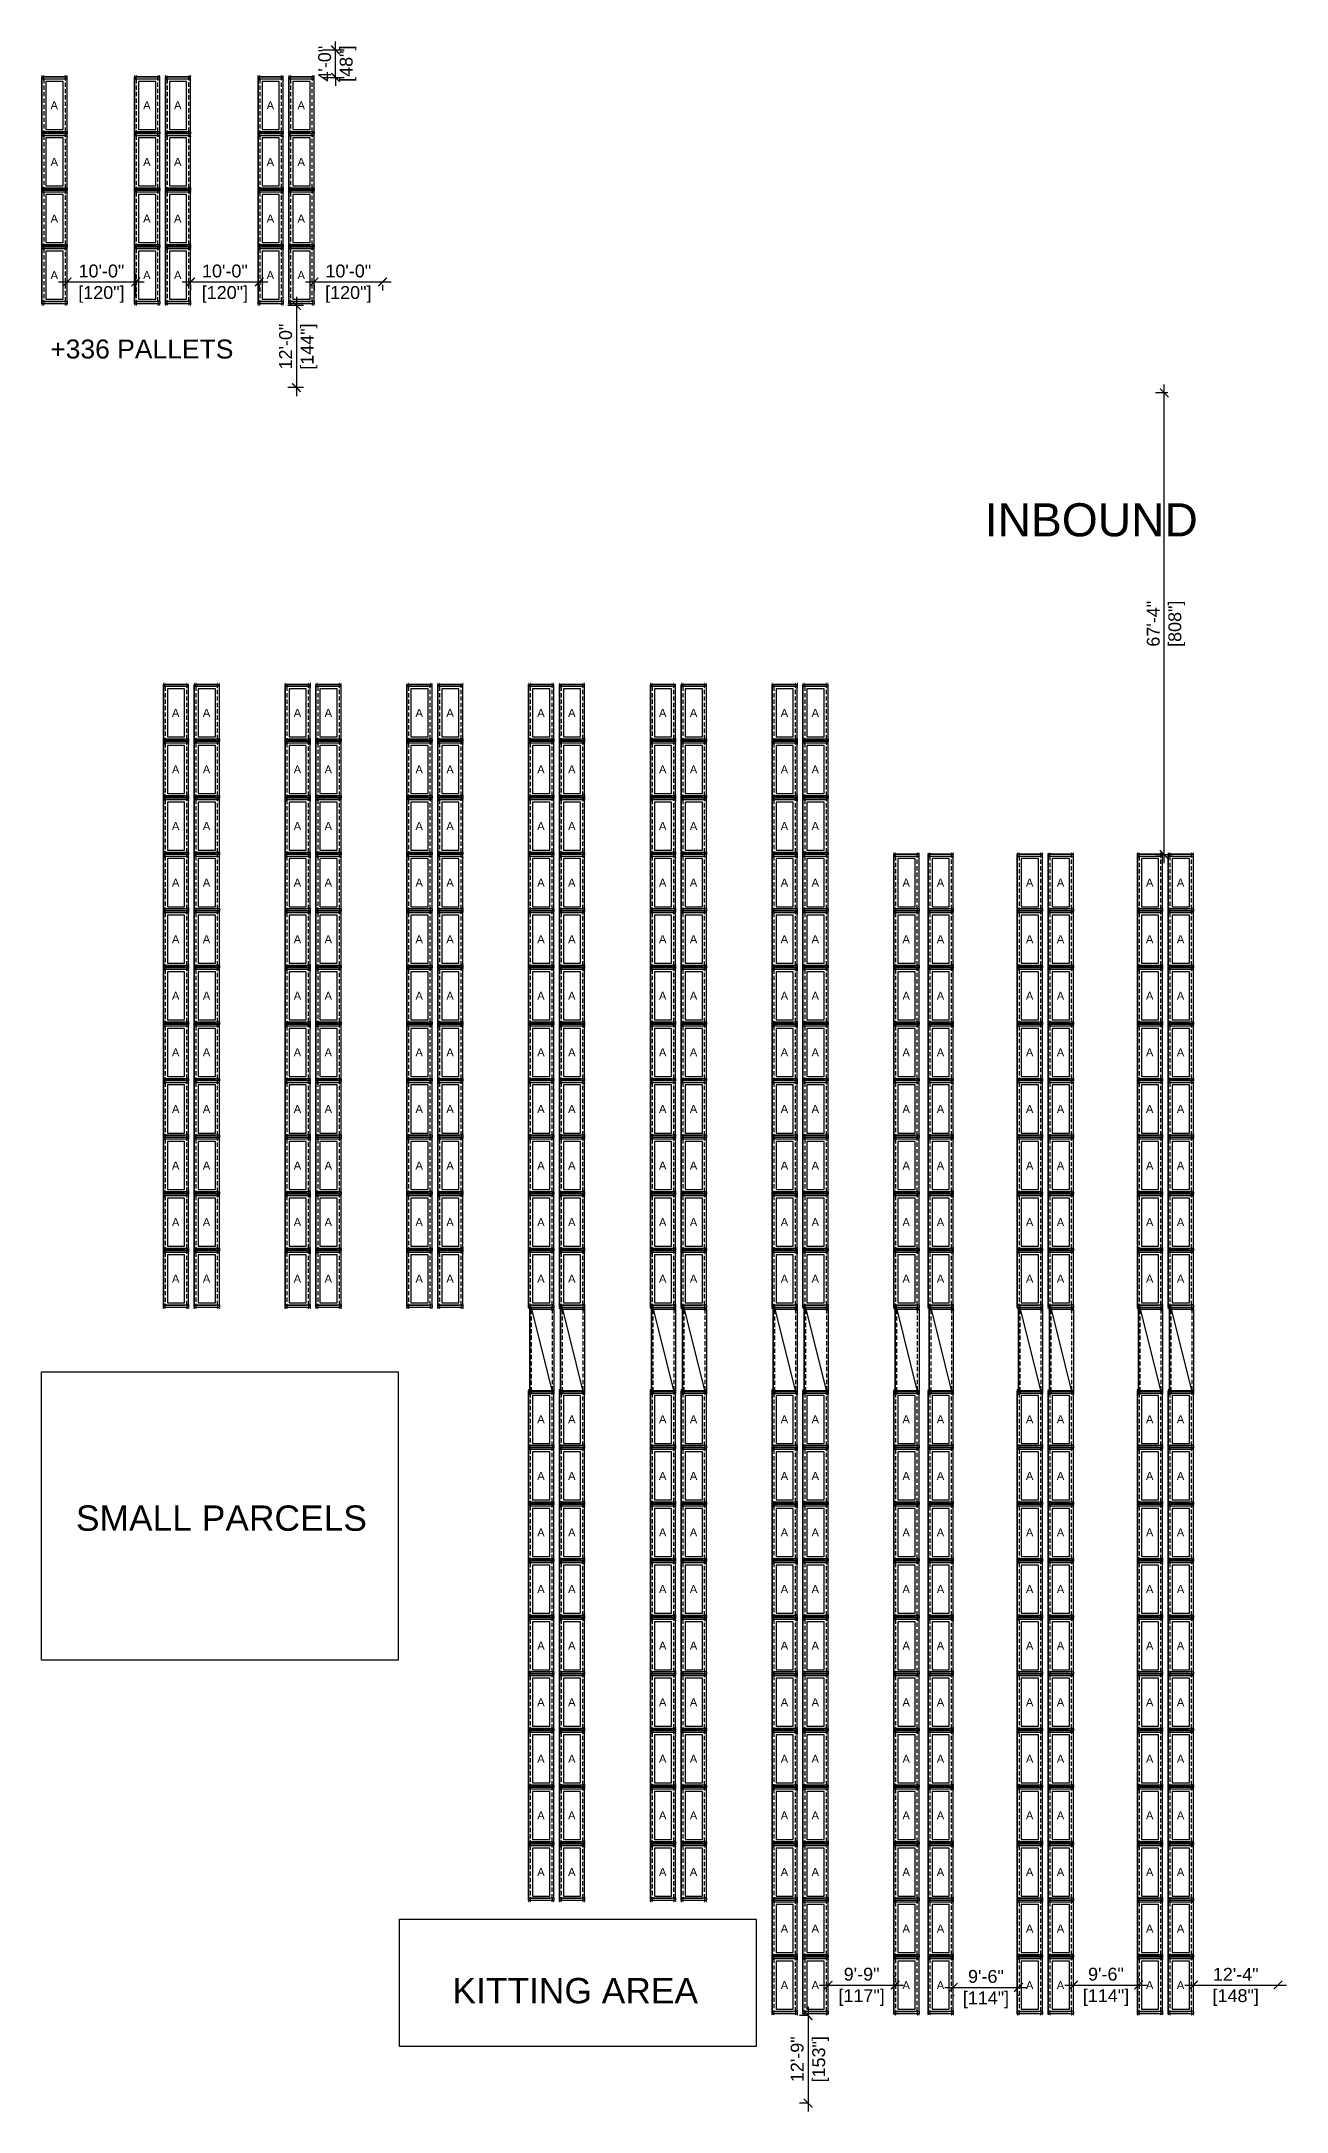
# Model space of a CAD drawing. Extents: x -14476 to 95620, y -7935 to 54356.
# Drawn here: x 16020 to 18198, y -7935 to -4313 of the extents above; entities that cross this region are included whole.
import ezdxf

# ---------------------------------------------------------------- set-up
doc = ezdxf.new("R2010")
doc.units = 0
doc.header["$LTSCALE"] = 30
doc.header["$MEASUREMENT"] = 0
doc.linetypes.add('CENTER', pattern=[2, 1.25, -0.25, 0.25, -0.25])
doc.linetypes.add('DASHED2', pattern=[0.375, 0.25, -0.125])
doc.layers.get('0').update_dxf_attribs({"linetype": 'CONTINUOUS'})
doc.layers.get('DEFPOINTS').update_dxf_attribs({"linetype": 'CONTINUOUS'})
for name, color, linetype in [('DIMENSION', 1, 'CONTINUOUS'), ('HATCH', 211, 'CONTINUOUS'), ('RACK', 3, 'CONTINUOUS'), ('TEXT', 4, 'CONTINUOUS')]:
    doc.layers.add(name, color=color, linetype=linetype)
doc.styles.add('pnlDim', font='arial.ttf')
doc.dimstyles.new('PL 240', dxfattribs={"dimscale": 240, "dimtxt": 0.09375, "dimasz": 0.0625, "dimexe": 0.0625, "dimexo": 0.0625, "dimgap": 0.03125, "dimtad": 1, "dimdec": 0, "dimrnd": 0.5, "dimzin": 3, "dimdsep": 46, "dimlunit": 4, "dimtxsty": 'pnlDim', "dimblk1": 'ARCHTICK', "dimblk2": 'ARCHTICK', "dimsah": 1, "dimcen": 0.09375, "dimdle": 0.0625, "dimclrd": 1, "dimclre": 2, "dimclrt": 3, "dimadec": 0, "dimazin": 0, "dimtfac": 0.75, "dimtdec": 0, "dimtix": 1, "dimtmove": 2, "dimatfit": 3, "dimldrblk": 'fmarw', "dimfxl": 1, "dimfrac": 1, "dimtolj": 1, "dimtzin": 3, "dimarcsym": 0})

# ---------------------------------------------------------------- blocks, each defined once
blk = doc.blocks.new('NEW RACK A 42X96')
for p, q in [((43715.6, 204796.7), (43759.6, 204796.7)), ((43759.6, 204796.7), (43715.6, 204796.7)), ((43759.6, 204796.7), (43715.6, 204796.7)), ((43715.6, 204792.7), (43715.6, 204796.7)), ((43715.6, 204700.7), (43715.6, 204792.7)), ((43715.6, 204792.7), (43759.6, 204792.7)), ((43718.6, 204792.7), (43718.6, 204796.7)), ((43756.6, 204792.7), (43756.6, 204796.7)), ((43759.6, 204796.7), (43759.6, 204792.7)), ((43759.6, 204792.7), (43759.6, 204796.7)), ((43759.6, 204792.7), (43759.6, 204700.7)), ((43759.6, 204700.7), (43759.6, 204792.7)), ((43715.6, 204700.7), (43759.6, 204700.7)), ((43715.6, 204700.7), (43715.6, 204696.7)), ((43715.6, 204700.7), (43715.6, 204696.7)), ((43715.6, 204696.7), (43759.6, 204696.7)), ((43718.6, 204700.7), (43718.6, 204696.7)), ((43756.6, 204700.7), (43756.6, 204696.7)), ((43759.6, 204700.7), (43759.6, 204696.7)), ((43759.6, 204696.7), (43759.6, 204700.7)), ((43759.6, 204700.7), (43759.6, 204696.7))]:
    blk.add_line(p, q)
at = {"color": 1, "linetype": 'DASHED2'}
for p, q in [((43718.6, 204700.7), (43718.6, 204792.7)), ((43756.6, 204792.7), (43756.6, 204700.7))]:
    blk.add_line(p, q, dxfattribs=at)
at = {"linetype": 'CENTER'}
blk.add_line((43759.6, 204700.7), (43715.6, 204700.7), dxfattribs=at)
blk.add_line((43759.6, 204700.7), (43715.6, 204700.7), dxfattribs=at)
at = {"color": 1, "const_width": 0.0313}
for points in [[(43714.6, 204790.2), (43714.6, 204799.2), (43719.6, 204799.2), (43719.6, 204790.2)], [(43760.6, 204790.2), (43760.6, 204799.2), (43755.6, 204799.2), (43755.6, 204790.2)], [(43714.6, 204699.2), (43714.6, 204694.2), (43719.6, 204694.2), (43719.6, 204699.2)], [(43760.6, 204699.2), (43760.6, 204694.2), (43755.6, 204694.2), (43755.6, 204699.2)]]:
    blk.add_lwpolyline(points, close=True, dxfattribs=at)
at = {"color": 1}
for centre in [(43715.6, 204798.2), (43715.6, 204791.2), (43718.6, 204798.2), (43718.6, 204791.2), (43756.6, 204798.2), (43756.6, 204791.2), (43759.6, 204798.2), (43759.6, 204791.2), (43715.6, 204702.2), (43715.6, 204695.2), (43718.6, 204702.2), (43718.6, 204695.2), (43756.6, 204702.2), (43756.6, 204695.2), (43759.6, 204702.2), (43759.6, 204695.2)]:
    blk.add_circle(centre, 0.25, dxfattribs=at)
at = {"layer": 'HATCH', "color": 140}
blk.add_lwpolyline([(43722.6, 204788.7), (43752.6, 204788.7), (43752.6, 204704.7), (43722.6, 204704.7)], close=True, dxfattribs=at)
at = {"layer": 'TEXT', "style": 'pnlDim'}
blk.add_text('A', height=14, dxfattribs=at).set_placement((43731.5, 204739.8))
blk = doc.blocks.new("RACK42X12'")
for p, q in [((-150, 42), (-150, 0)), ((-147, 42), (-150, 42)), ((-147, 42), (-150, 42)), ((-147, 39), (-150, 39)), ((-147, 42), (-147, 0)), ((-147, 42), (-3, 42)), ((-3, 42), (-3, 0)), ((-3, 42), (0, 42)), ((-3, 39), (0, 39)), ((0, 42), (0, 0)), ((0, 0), (0, 42)), ((0, 0), (0, 42)), ((-147, 3), (-150, 3)), ((-147, 0), (-150, 0)), ((-150, 0), (-147, 0)), ((-147, 0), (-150, 0)), ((-3, 0), (-147, 0)), ((-147, 0), (-3, 0)), ((-3, 3), (0, 3)), ((0, 0), (-3, 0)), ((-3, 0), (0, 0))]:
    blk.add_line(p, q)
at = {"linetype": 'CENTER'}
blk.add_line((-147, 0), (-147, 42), dxfattribs=at)
blk.add_line((-147, 0), (-147, 42), dxfattribs=at)
at = {"color": 1, "linetype": 'DASHED2'}
for p, q in [((-147, 39), (-3, 39)), ((-3, 3), (-147, 3))]:
    blk.add_line(p, q, dxfattribs=at)
at = {"color": 1, "const_width": 0.0312}
for points in [[(-144.5, 43), (-152.5, 43), (-152.5, 38), (-144.5, 38)], [(-5.5, 43), (2.5, 43), (2.5, 38), (-5.5, 38)], [(-144.5, -1), (-152.5, -1), (-152.5, 4), (-144.5, 4)], [(-5.5, -1), (2.5, -1), (2.5, 4), (-5.5, 4)]]:
    blk.add_lwpolyline(points, close=True, dxfattribs=at)
at = {"color": 1}
for centre in [(-151.5, 42), (-151.5, 39), (-145.5, 42), (-145.5, 39), (-4.5, 42), (-4.5, 39), (1.5, 42), (1.5, 39), (-151.5, 3), (-151.5, 0), (-145.5, 3), (-145.5, 0), (-4.5, 3), (-4.5, 0), (1.5, 3), (1.5, 0)]:
    blk.add_circle(centre, 0.25, dxfattribs=at)
blk = doc.blocks.new('_ArchTick')
at = {"color": 0, "linetype": 'ByBlock', "const_width": 0.15}
blk.add_lwpolyline([(-0.5, -0.5), (0.5, 0.5)], dxfattribs=at)
blk = doc.blocks.new('*D19')
at = {"layer": 'DEFPOINTS', "color": 0, "transparency": 16777216}
for p in [(17615.2, -7715.9), (17729.2, -7715.9), (17729.2, -7717.6)]:
    blk.add_point(p, dxfattribs=at)
at = {"layer": 'DIMENSION', "color": 1, "lineweight": -2, "transparency": 16777216}
blk.add_line((17600.2, -7717.6), (17744.2, -7717.6), dxfattribs=at)
at = {"layer": 'DIMENSION', "color": 2, "lineweight": -2, "transparency": 16777216}
for p, q in [((17615.2, -7730.9), (17615.2, -7732.6)), ((17729.2, -7730.9), (17729.2, -7732.6))]:
    blk.add_line(p, q, dxfattribs=at)
at = {"layer": 'DIMENSION', "color": 1, "lineweight": -2, "transparency": 16777216, "xscale": 15, "yscale": 15, "zscale": 15, "rotation": 180}
blk.add_blockref('_ArchTick', (17615.2, -7717.6), dxfattribs=at)
at = {"layer": 'DIMENSION', "color": 1, "lineweight": -2, "transparency": 16777216, "xscale": 15, "yscale": 15, "zscale": 15}
blk.add_blockref('_ArchTick', (17729.2, -7717.6), dxfattribs=at)
at = {"layer": 'DIMENSION', "color": 3, "transparency": 16777216, "char_height": 22.5, "attachment_point": 5, "style": 'pnlDim'}
for s, insert in [('\\A1;9\'-6"', (17672.2, -7698.6)), ('\\A1;[114"]', (17672.2, -7739.5))]:
    blk.add_mtext(s, dxfattribs=dict(at, insert=insert))
blk = doc.blocks.new('fmarw')
blk.add_line((0, 0), (-1.03, 0))
at = {"const_width": 0.147}
blk.add_lwpolyline([(-0.87, -0.78), (-0.09, 0), (-0.87, 0.78)], dxfattribs=at)
blk = doc.blocks.new('*D20')
at = {"layer": 'DEFPOINTS', "color": 0, "transparency": 16777216}
for p in [(17513.2, -7713.7), (17396.2, -7714.9), (17513.2, -7714.9)]:
    blk.add_point(p, dxfattribs=at)
at = {"layer": 'DIMENSION', "color": 1, "lineweight": -2, "transparency": 16777216}
blk.add_line((17381.2, -7713.7), (17528.2, -7713.7), dxfattribs=at)
at = {"layer": 'DIMENSION', "color": 2, "lineweight": -2, "transparency": 16777216}
for p, q in [((17396.2, -7699.9), (17396.2, -7698.7)), ((17513.2, -7699.9), (17513.2, -7698.7))]:
    blk.add_line(p, q, dxfattribs=at)
at = {"layer": 'DIMENSION', "color": 1, "lineweight": -2, "transparency": 16777216, "xscale": 15, "yscale": 15, "zscale": 15, "rotation": 180}
blk.add_blockref('_ArchTick', (17396.2, -7713.7), dxfattribs=at)
at = {"layer": 'DIMENSION', "color": 1, "lineweight": -2, "transparency": 16777216, "xscale": 15, "yscale": 15, "zscale": 15}
blk.add_blockref('_ArchTick', (17513.2, -7713.7), dxfattribs=at)
at = {"layer": 'DIMENSION', "color": 3, "transparency": 16777216, "char_height": 22.5, "attachment_point": 5, "style": 'pnlDim'}
for s, insert in [('\\A1;9\'-9"', (17454.7, -7694.7)), ('\\A1;[117"]', (17454.7, -7735.6))]:
    blk.add_mtext(s, dxfattribs=dict(at, insert=insert))
blk = doc.blocks.new('*D21')
at = {"layer": 'DEFPOINTS', "color": 0, "transparency": 16777216}
for p in [(17939.2, -7713.6), (17825.2, -7715.9), (17939.2, -7715.9)]:
    blk.add_point(p, dxfattribs=at)
at = {"layer": 'DIMENSION', "color": 1, "lineweight": -2, "transparency": 16777216}
blk.add_line((17810.2, -7713.6), (17954.2, -7713.6), dxfattribs=at)
at = {"layer": 'DIMENSION', "color": 2, "lineweight": -2, "transparency": 16777216}
for p, q in [((17825.2, -7700.9), (17825.2, -7698.6)), ((17939.2, -7700.9), (17939.2, -7698.6))]:
    blk.add_line(p, q, dxfattribs=at)
at = {"layer": 'DIMENSION', "color": 1, "lineweight": -2, "transparency": 16777216, "xscale": 15, "yscale": 15, "zscale": 15, "rotation": 180}
blk.add_blockref('_ArchTick', (17825.2, -7713.6), dxfattribs=at)
at = {"layer": 'DIMENSION', "color": 1, "lineweight": -2, "transparency": 16777216, "xscale": 15, "yscale": 15, "zscale": 15}
blk.add_blockref('_ArchTick', (17939.2, -7713.6), dxfattribs=at)
at = {"layer": 'DIMENSION', "color": 3, "transparency": 16777216, "char_height": 22.5, "attachment_point": 5, "style": 'pnlDim'}
for s, insert in [('\\A1;9\'-6"', (17882.2, -7694.6)), ('\\A1;[114"]', (17882.2, -7735.5))]:
    blk.add_mtext(s, dxfattribs=dict(at, insert=insert))
blk = doc.blocks.new('*D22')
at = {"layer": 'DEFPOINTS', "color": 0, "transparency": 16777216}
for p in [(18035.2, -7713.6), (18183.2, -7713.6, 0), (18183.2, -7713.6)]:
    blk.add_point(p, dxfattribs=at)
at = {"layer": 'DIMENSION', "color": 1, "lineweight": -2, "transparency": 16777216}
blk.add_line((18020.2, -7713.6), (18198.2, -7713.6), dxfattribs=at)
at = {"layer": 'DIMENSION', "color": 1, "lineweight": -2, "transparency": 16777216, "xscale": 15, "yscale": 15, "zscale": 15, "rotation": 180}
blk.add_blockref('_ArchTick', (18035.2, -7713.6), dxfattribs=at)
at = {"layer": 'DIMENSION', "color": 1, "lineweight": -2, "transparency": 16777216, "xscale": 15, "yscale": 15, "zscale": 15}
blk.add_blockref('_ArchTick', (18183.2, -7713.6), dxfattribs=at)
at = {"layer": 'DIMENSION', "color": 3, "transparency": 16777216, "char_height": 22.5, "attachment_point": 5, "style": 'pnlDim'}
for s, insert in [('\\A1;12\'-4"', (18109.2, -7694.8)), ('\\A1;[148"]', (18109.2, -7735.5))]:
    blk.add_mtext(s, dxfattribs=dict(at, insert=insert))
blk = doc.blocks.new('*D23')
at = {"layer": 'DEFPOINTS', "color": 0, "transparency": 16777216}
for p in [(17984.1, -4928), (18005.3, -4928), (18014.2, -5735.9)]:
    blk.add_point(p, dxfattribs=at)
at = {"layer": 'DIMENSION', "color": 1, "lineweight": -2, "transparency": 16777216}
blk.add_line((17984.1, -5750.9), (17984.1, -4913), dxfattribs=at)
at = {"layer": 'DIMENSION', "color": 2, "lineweight": -2, "transparency": 16777216}
for p, q in [((17990.3, -4928), (17969.1, -4928)), ((17999.2, -5735.9), (17969.1, -5735.9))]:
    blk.add_line(p, q, dxfattribs=at)
at = {"layer": 'DIMENSION', "color": 1, "lineweight": -2, "transparency": 16777216, "xscale": 15, "yscale": 15, "zscale": 15}
for p, rotation in [((17984.1, -4928), 90), ((17984.1, -5735.9), 270)]:
    blk.add_blockref('_ArchTick', p, dxfattribs=dict(at, rotation=rotation))
at = {"layer": 'DIMENSION', "color": 3, "transparency": 16777216, "char_height": 22.5, "attachment_point": 5, "rotation": 90, "style": 'pnlDim'}
for s, insert in [('\\A1;67\'-4"', (17965.1, -5331.9)), ('\\A1;[808"]', (18006, -5331.9))]:
    blk.add_mtext(s, dxfattribs=dict(at, insert=insert))
blk = doc.blocks.new('*D24')
at = {"layer": 'DEFPOINTS', "color": 0, "transparency": 16777216}
for p in [(17375.2, -7766.9), (17361.1, -7920), (17375.2, -7920, 0)]:
    blk.add_point(p, dxfattribs=at)
at = {"layer": 'DIMENSION', "color": 2, "lineweight": -2, "transparency": 16777216}
for p, q in [((17360.2, -7766.9), (17346.1, -7766.9)), ((17360.2, -7920), (17346.1, -7920))]:
    blk.add_line(p, q, dxfattribs=at)
at = {"layer": 'DIMENSION', "color": 1, "lineweight": -2, "transparency": 16777216}
blk.add_line((17361.1, -7751.9), (17361.1, -7935), dxfattribs=at)
at = {"layer": 'DIMENSION', "color": 1, "lineweight": -2, "transparency": 16777216, "xscale": 15, "yscale": 15, "zscale": 15}
for p, rotation in [((17361.1, -7766.9), 90), ((17361.1, -7920), 270)]:
    blk.add_blockref('_ArchTick', p, dxfattribs=dict(at, rotation=rotation))
at = {"layer": 'DIMENSION', "color": 3, "transparency": 16777216, "char_height": 22.5, "attachment_point": 5, "rotation": 90, "style": 'pnlDim'}
for s, insert in [('\\A1;12\'-9"', (17342.1, -7843.4)), ('\\A1;[153"]', (17383, -7843.4))]:
    blk.add_mtext(s, dxfattribs=dict(at, insert=insert))
blk = doc.blocks.new('*D36')
at = {"layer": 'DEFPOINTS', "color": 0, "transparency": 16777216}
for p in [(16493.5, -4775), (16466, -4918.7), (16493.5, -4918.7, 0)]:
    blk.add_point(p, dxfattribs=at)
at = {"layer": 'DIMENSION', "color": 2, "lineweight": -2, "transparency": 16777216}
for p, q in [((16478.5, -4775), (16451, -4775)), ((16478.5, -4918.7), (16451, -4918.7))]:
    blk.add_line(p, q, dxfattribs=at)
at = {"layer": 'DIMENSION', "color": 1, "lineweight": -2, "transparency": 16777216}
blk.add_line((16466, -4760), (16466, -4933.7), dxfattribs=at)
at = {"layer": 'DIMENSION', "color": 1, "lineweight": -2, "transparency": 16777216, "xscale": 15, "yscale": 15, "zscale": 15}
for p, rotation in [((16466, -4775), 90), ((16466, -4918.7), 270)]:
    blk.add_blockref('_ArchTick', p, dxfattribs=dict(at, rotation=rotation))
at = {"layer": 'DIMENSION', "color": 3, "transparency": 16777216, "char_height": 22.5, "attachment_point": 5, "rotation": 90, "style": 'pnlDim'}
for s, insert in [('\\A1;12\'-0"', (16447.1, -4846.9)), ('\\A1;[144"]', (16488, -4846.9))]:
    blk.add_mtext(s, dxfattribs=dict(at, insert=insert))
blk = doc.blocks.new('*D37')
at = {"layer": 'DEFPOINTS', "color": 0, "transparency": 16777216}
for p in [(16184.8, -4733.8), (16064.8, -4775), (16184.8, -4775)]:
    blk.add_point(p, dxfattribs=at)
at = {"layer": 'DIMENSION', "color": 1, "lineweight": -2, "transparency": 16777216}
blk.add_line((16049.8, -4733.8), (16199.8, -4733.8), dxfattribs=at)
at = {"layer": 'DIMENSION', "color": 2, "lineweight": -2, "transparency": 16777216}
for p, q in [((16064.8, -4760), (16064.8, -4718.8)), ((16184.8, -4760), (16184.8, -4718.8))]:
    blk.add_line(p, q, dxfattribs=at)
at = {"layer": 'DIMENSION', "color": 1, "lineweight": -2, "transparency": 16777216, "xscale": 15, "yscale": 15, "zscale": 15, "rotation": 180}
blk.add_blockref('_ArchTick', (16064.8, -4733.8), dxfattribs=at)
at = {"layer": 'DIMENSION', "color": 1, "lineweight": -2, "transparency": 16777216, "xscale": 15, "yscale": 15, "zscale": 15}
blk.add_blockref('_ArchTick', (16184.8, -4733.8), dxfattribs=at)
at = {"layer": 'DIMENSION', "color": 3, "transparency": 16777216, "char_height": 22.5, "attachment_point": 5, "style": 'pnlDim'}
for s, insert in [('\\A1;10\'-0"', (16124.8, -4714.8)), ('\\A1;[120"]', (16124.8, -4755.7))]:
    blk.add_mtext(s, dxfattribs=dict(at, insert=insert))
blk = doc.blocks.new('*D39')
at = {"layer": 'DEFPOINTS', "color": 0, "transparency": 16777216}
for p in [(16280.8, -4724), (16400.8, -4724), (16400.8, -4733.8)]:
    blk.add_point(p, dxfattribs=at)
at = {"layer": 'DIMENSION', "color": 1, "lineweight": -2, "transparency": 16777216}
blk.add_line((16265.8, -4733.8), (16415.8, -4733.8), dxfattribs=at)
at = {"layer": 'DIMENSION', "color": 2, "lineweight": -2, "transparency": 16777216}
for p, q in [((16280.8, -4739), (16280.8, -4748.8)), ((16400.8, -4739), (16400.8, -4748.8))]:
    blk.add_line(p, q, dxfattribs=at)
at = {"layer": 'DIMENSION', "color": 1, "lineweight": -2, "transparency": 16777216, "xscale": 15, "yscale": 15, "zscale": 15, "rotation": 180}
blk.add_blockref('_ArchTick', (16280.8, -4733.8), dxfattribs=at)
at = {"layer": 'DIMENSION', "color": 1, "lineweight": -2, "transparency": 16777216, "xscale": 15, "yscale": 15, "zscale": 15}
blk.add_blockref('_ArchTick', (16400.8, -4733.8), dxfattribs=at)
at = {"layer": 'DIMENSION', "color": 3, "transparency": 16777216, "char_height": 22.5, "attachment_point": 5, "style": 'pnlDim'}
for s, insert in [('\\A1;10\'-0"', (16340.8, -4714.8)), ('\\A1;[120"]', (16340.8, -4755.7))]:
    blk.add_mtext(s, dxfattribs=dict(at, insert=insert))
blk = doc.blocks.new('*D40')
at = {"layer": 'DEFPOINTS', "color": 0, "transparency": 16777216}
for p in [(16496.8, -4724), (16616.7, -4724), (16616.7, -4733.8)]:
    blk.add_point(p, dxfattribs=at)
at = {"layer": 'DIMENSION', "color": 1, "lineweight": -2, "transparency": 16777216}
blk.add_line((16481.8, -4733.8), (16631.7, -4733.8), dxfattribs=at)
at = {"layer": 'DIMENSION', "color": 2, "lineweight": -2, "transparency": 16777216}
for p, q in [((16496.8, -4739), (16496.8, -4748.8)), ((16616.7, -4739), (16616.7, -4748.8))]:
    blk.add_line(p, q, dxfattribs=at)
at = {"layer": 'DIMENSION', "color": 1, "lineweight": -2, "transparency": 16777216, "xscale": 15, "yscale": 15, "zscale": 15, "rotation": 180}
blk.add_blockref('_ArchTick', (16496.8, -4733.8), dxfattribs=at)
at = {"layer": 'DIMENSION', "color": 1, "lineweight": -2, "transparency": 16777216, "xscale": 15, "yscale": 15, "zscale": 15}
blk.add_blockref('_ArchTick', (16616.7, -4733.8), dxfattribs=at)
at = {"layer": 'DIMENSION', "color": 3, "transparency": 16777216, "char_height": 22.5, "attachment_point": 5, "style": 'pnlDim'}
for s, insert in [('\\A1;10\'-0"', (16556.7, -4714.8)), ('\\A1;[120"]', (16556.7, -4755.7))]:
    blk.add_mtext(s, dxfattribs=dict(at, insert=insert))
blk = doc.blocks.new('*D41')
at = {"layer": 'DEFPOINTS', "color": 0, "transparency": 16777216}
for p in [(16496.8, -4328), (16534.4, -4328), (16496.8, -4376)]:
    blk.add_point(p, dxfattribs=at)
at = {"layer": 'DIMENSION', "color": 2, "lineweight": -2, "transparency": 16777216}
for p, q in [((16511.8, -4328), (16549.4, -4328)), ((16511.8, -4376), (16549.4, -4376))]:
    blk.add_line(p, q, dxfattribs=at)
at = {"layer": 'DIMENSION', "color": 1, "lineweight": -2, "transparency": 16777216}
for p, q in [((16534.4, -4328), (16534.4, -4313)), ((16534.4, -4376), (16534.4, -4328)), ((16534.4, -4376), (16534.4, -4391))]:
    blk.add_line(p, q, dxfattribs=at)
at = {"layer": 'DIMENSION', "color": 1, "lineweight": -2, "transparency": 16777216, "xscale": 15, "yscale": 15, "zscale": 15}
for p, rotation in [((16534.4, -4328), 270), ((16534.4, -4376), 90)]:
    blk.add_blockref('_ArchTick', p, dxfattribs=dict(at, rotation=rotation))
at = {"layer": 'DIMENSION', "color": 3, "transparency": 16777216, "char_height": 22.5, "attachment_point": 5, "rotation": 90, "style": 'pnlDim'}
for s, insert in [('\\A1;4\'-0"', (16515.4, -4352)), ('\\A1;[48"]', (16556.3, -4352))]:
    blk.add_mtext(s, dxfattribs=dict(at, insert=insert))

msp = doc.modelspace()

# ---------------------------------------------------------------- linework, layer by layer
for points in [[(16019.78646, -6640.89726), (16643.78646, -6640.89726), (16643.78646, -7144.89726), (16019.78646, -7144.89726)], [(16646.02923, -7598.476), (17270.02923, -7598.476), (17270.02923, -7820.95304), (16646.02923, -7820.95304)]]:
    msp.add_lwpolyline(points, close=True)
at = {"layer": 'RACK'}
for p, q in [((16877.17765, -6530.87387), (16913.17765, -6674.87387)), ((16931.17765, -6530.87387), (16967.17765, -6674.87387)), ((17090.17765, -6530.87387), (17126.17765, -6674.87387)), ((17144.17765, -6530.87387), (17180.17765, -6674.87387)), ((17303.17765, -6530.87387), (17339.17765, -6674.87387)), ((17357.17765, -6530.87387), (17393.17765, -6674.87387)), ((17516.17765, -6530.87387), (17552.17765, -6674.87387)), ((17576.17765, -6530.87387), (17612.17765, -6674.87387)), ((17732.17765, -6530.87387), (17768.17765, -6674.87387)), ((17786.17765, -6530.87387), (17822.17765, -6674.87387)), ((17942.17765, -6530.87387), (17978.17765, -6674.87387)), ((17996.17765, -6530.87387), (18032.17765, -6674.87387))]:
    msp.add_line(p, q, dxfattribs=at)

# ---------------------------------------------------------------- block references
at = {"layer": 'RACK', "xscale": -1}
for p in [(59780.36347, -209171.65969), (59942.36347, -209171.65969), (59996.36347, -209171.65969), (60158.36347, -209171.65969), (60212.36347, -209171.65969), (59780.36347, -209270.65969), (59942.36347, -209270.65969), (59996.36347, -209270.65969), (60158.36347, -209270.65969), (60212.36347, -209270.65969), (59780.36347, -209369.65969), (59942.36347, -209369.65969), (59996.36347, -209369.65969), (60158.36347, -209369.65969), (60212.36347, -209369.65969), (59780.36347, -209468.65969), (59942.36347, -209468.65969), (59996.36347, -209468.65969), (60158.36347, -209468.65969), (60212.36347, -209468.65969), (59992.73451, -210234.55121), (60046.73451, -210234.55121), (60205.73451, -210234.55121), (60259.73451, -210234.55121), (60418.73451, -210234.55121), (60472.73451, -210234.55121), (60631.73451, -210234.55121), (60685.73451, -210234.55121), (60844.73451, -210234.55121), (60898.73451, -210234.55121), (61057.73451, -210234.55121), (61111.73451, -210234.55121), (59992.73451, -210333.55121), (60046.73451, -210333.55121), (60205.73451, -210333.55121), (60259.73451, -210333.55121), (60418.73451, -210333.55121), (60472.73451, -210333.55121), (60631.73451, -210333.55121), (60685.73451, -210333.55121), (60844.73451, -210333.55121), (60898.73451, -210333.55121), (61057.73451, -210333.55121), (61111.73451, -210333.55121), (59992.73451, -210432.55121), (60046.73451, -210432.55121), (60205.73451, -210432.55121), (60259.73451, -210432.55121), (60418.73451, -210432.55121), (60472.73451, -210432.55121), (60631.73451, -210432.55121), (60685.73451, -210432.55121), (60844.73451, -210432.55121), (60898.73451, -210432.55121), (61057.73451, -210432.55121), (61111.73451, -210432.55121), (59992.73451, -210531.55121), (60046.73451, -210531.55121), (60205.73451, -210531.55121), (60259.73451, -210531.55121), (60418.73451, -210531.55121), (60472.73451, -210531.55121), (60631.73451, -210531.55121), (60685.73451, -210531.55121), (60844.73451, -210531.55121), (60898.73451, -210531.55121), (61057.73451, -210531.55121), (61111.73451, -210531.55121), (61270.73451, -210531.55121), (61330.73451, -210531.55121), (61486.73451, -210531.55121), (61540.73451, -210531.55121), (61696.73451, -210531.55121), (61750.73451, -210531.55121), (59992.73451, -210630.55121), (60046.73451, -210630.55121), (60205.73451, -210630.55121), (60259.73451, -210630.55121), (60418.73451, -210630.55121), (60472.73451, -210630.55121), (60631.73451, -210630.55121), (60685.73451, -210630.55121), (60844.73451, -210630.55121), (60898.73451, -210630.55121), (61057.73451, -210630.55121), (61111.73451, -210630.55121), (61270.73451, -210630.55121), (61330.73451, -210630.55121), (61486.73451, -210630.55121), (61540.73451, -210630.55121), (61696.73451, -210630.55121), (61750.73451, -210630.55121), (59992.73451, -210729.55121), (60046.73451, -210729.55121), (60205.73451, -210729.55121), (60259.73451, -210729.55121), (60418.73451, -210729.55121), (60472.73451, -210729.55121), (60631.73451, -210729.55121), (60685.73451, -210729.55121), (60844.73451, -210729.55121), (60898.73451, -210729.55121), (61057.73451, -210729.55121), (61111.73451, -210729.55121), (61270.73451, -210729.55121), (61330.73451, -210729.55121), (61486.73451, -210729.55121), (61540.73451, -210729.55121), (61696.73451, -210729.55121), (61750.73451, -210729.55121), (59992.73451, -210828.55121), (60046.73451, -210828.55121), (60205.73451, -210828.55121), (60259.73451, -210828.55121), (60418.73451, -210828.55121), (60472.73451, -210828.55121), (60631.73451, -210828.55121), (60685.73451, -210828.55121), (60844.73451, -210828.55121), (60898.73451, -210828.55121), (61057.73451, -210828.55121), (61111.73451, -210828.55121), (61270.73451, -210828.55121), (61330.73451, -210828.55121), (61486.73451, -210828.55121), (61540.73451, -210828.55121), (61696.73451, -210828.55121), (61750.73451, -210828.55121), (59992.73451, -210927.55121), (60046.73451, -210927.55121), (60205.73451, -210927.55121), (60259.73451, -210927.55121), (60418.73451, -210927.55121), (60472.73451, -210927.55121), (60631.73451, -210927.55121), (60685.73451, -210927.55121), (60844.73451, -210927.55121), (60898.73451, -210927.55121), (61057.73451, -210927.55121), (61111.73451, -210927.55121), (61270.73451, -210927.55121), (61330.73451, -210927.55121), (61486.73451, -210927.55121), (61540.73451, -210927.55121), (61696.73451, -210927.55121), (61750.73451, -210927.55121), (59992.73451, -211026.55121), (60046.73451, -211026.55121), (60205.73451, -211026.55121), (60259.73451, -211026.55121), (60418.73451, -211026.55121), (60472.73451, -211026.55121), (60631.73451, -211026.55121), (60685.73451, -211026.55121), (60844.73451, -211026.55121), (60898.73451, -211026.55121), (61057.73451, -211026.55121), (61111.73451, -211026.55121), (61270.73451, -211026.55121), (61330.73451, -211026.55121), (61486.73451, -211026.55121), (61540.73451, -211026.55121), (61696.73451, -211026.55121), (61750.73451, -211026.55121), (59992.73451, -211125.55121), (60046.73451, -211125.55121), (60205.73451, -211125.55121), (60259.73451, -211125.55121), (60418.73451, -211125.55121), (60472.73451, -211125.55121), (60631.73451, -211125.55121), (60685.73451, -211125.55121), (60844.73451, -211125.55121), (60898.73451, -211125.55121), (61057.73451, -211125.55121), (61111.73451, -211125.55121), (61270.73451, -211125.55121), (61330.73451, -211125.55121), (61486.73451, -211125.55121), (61540.73451, -211125.55121), (61696.73451, -211125.55121), (61750.73451, -211125.55121), (59992.73451, -211224.55121), (60046.73451, -211224.55121), (60205.73451, -211224.55121), (60259.73451, -211224.55121), (60418.73451, -211224.55121), (60472.73451, -211224.55121), (60631.73451, -211224.55121), (60685.73451, -211224.55121), (60844.73451, -211224.55121), (60898.73451, -211224.55121), (61057.73451, -211224.55121), (61111.73451, -211224.55121), (61270.73451, -211224.55121), (61330.73451, -211224.55121), (61486.73451, -211224.55121), (61540.73451, -211224.55121), (61696.73451, -211224.55121), (61750.73451, -211224.55121), (60631.73451, -211470.55121), (60685.73451, -211470.55121), (60844.73451, -211470.55121), (60898.73451, -211470.55121), (61057.73451, -211470.55121), (61111.73451, -211470.55121), (61270.73451, -211470.55121), (61330.73451, -211470.55121), (61486.73451, -211470.55121), (61540.73451, -211470.55121), (61696.73451, -211470.55121), (61750.73451, -211470.55121), (60631.73451, -211569.55121), (60685.73451, -211569.55121), (60844.73451, -211569.55121), (60898.73451, -211569.55121), (61057.73451, -211569.55121), (61111.73451, -211569.55121), (61270.73451, -211569.55121), (61330.73451, -211569.55121), (61486.73451, -211569.55121), (61540.73451, -211569.55121), (61696.73451, -211569.55121), (61750.73451, -211569.55121), (60631.73451, -211668.55121), (60685.73451, -211668.55121), (60844.73451, -211668.55121), (60898.73451, -211668.55121), (61057.73451, -211668.55121), (61111.73451, -211668.55121), (61270.73451, -211668.55121), (61330.73451, -211668.55121), (61486.73451, -211668.55121), (61540.73451, -211668.55121), (61696.73451, -211668.55121), (61750.73451, -211668.55121), (60631.73451, -211767.55121), (60685.73451, -211767.55121), (60844.73451, -211767.55121), (60898.73451, -211767.55121), (61057.73451, -211767.55121), (61111.73451, -211767.55121), (61270.73451, -211767.55121), (61330.73451, -211767.55121), (61486.73451, -211767.55121), (61540.73451, -211767.55121), (61696.73451, -211767.55121), (61750.73451, -211767.55121), (60631.73451, -211866.55121), (60685.73451, -211866.55121), (60844.73451, -211866.55121), (60898.73451, -211866.55121), (61057.73451, -211866.55121), (61111.73451, -211866.55121), (61270.73451, -211866.55121), (61330.73451, -211866.55121), (61486.73451, -211866.55121), (61540.73451, -211866.55121), (61696.73451, -211866.55121), (61750.73451, -211866.55121), (60631.73451, -211965.55121), (60685.73451, -211965.55121), (60844.73451, -211965.55121), (60898.73451, -211965.55121), (61057.73451, -211965.55121), (61111.73451, -211965.55121), (61270.73451, -211965.55121), (61330.73451, -211965.55121), (61486.73451, -211965.55121), (61540.73451, -211965.55121), (61696.73451, -211965.55121), (61750.73451, -211965.55121), (60631.73451, -212064.55121), (60685.73451, -212064.55121), (60844.73451, -212064.55121), (60898.73451, -212064.55121), (61057.73451, -212064.55121), (61111.73451, -212064.55121), (61270.73451, -212064.55121), (61330.73451, -212064.55121), (61486.73451, -212064.55121), (61540.73451, -212064.55121), (61696.73451, -212064.55121), (61750.73451, -212064.55121), (60631.73451, -212163.55121), (60685.73451, -212163.55121), (60844.73451, -212163.55121), (60898.73451, -212163.55121), (61057.73451, -212163.55121), (61111.73451, -212163.55121), (61270.73451, -212163.55121), (61330.73451, -212163.55121), (61486.73451, -212163.55121), (61540.73451, -212163.55121), (61696.73451, -212163.55121), (61750.73451, -212163.55121), (60631.73451, -212262.55121), (60685.73451, -212262.55121), (60844.73451, -212262.55121), (60898.73451, -212262.55121), (61057.73451, -212262.55121), (61111.73451, -212262.55121), (61270.73451, -212262.55121), (61330.73451, -212262.55121), (61486.73451, -212262.55121), (61540.73451, -212262.55121), (61696.73451, -212262.55121), (61750.73451, -212262.55121), (61057.73451, -212361.55121), (61111.73451, -212361.55121), (61270.73451, -212361.55121), (61330.73451, -212361.55121), (61486.73451, -212361.55121), (61540.73451, -212361.55121), (61696.73451, -212361.55121), (61750.73451, -212361.55121), (61057.73451, -212460.55121), (61111.73451, -212460.55121), (61270.73451, -212460.55121), (61330.73451, -212460.55121), (61486.73451, -212460.55121), (61540.73451, -212460.55121), (61696.73451, -212460.55121), (61750.73451, -212460.55121)]:
    msp.add_blockref('NEW RACK A 42X96', p, dxfattribs=at)
at = {"layer": 'RACK', "rotation": 270}
for p in [(16874.17765, -6677.87387), (16928.17765, -6677.87387), (17087.17765, -6677.87387), (17141.17765, -6677.87387), (17300.17765, -6677.87387), (17354.17765, -6677.87387), (17513.17765, -6677.87387), (17573.17765, -6677.87387), (17729.17765, -6677.87387), (17783.17765, -6677.87387), (17939.17765, -6677.87387), (17993.17765, -6677.87387)]:
    msp.add_blockref("RACK42X12'", p, dxfattribs=at)

# ---------------------------------------------------------------- texts
at = {"style": 'pnlDim'}
for s, height, p in [('INBOUND', 57.853717, (17670.24293, -5178.9043)), ('SMALL PARCELS', 44.3016401, (16080.23181, -6918.78916)), ('KITTING AREA', 44.3016401, (16738.77598, -7745.54596))]:
    msp.add_text(s, height=height, dxfattribs=at).set_placement(p)
at = {"layer": 'DIMENSION', "style": 'pnlDim'}
msp.add_text('+336 PALLETS', height=33.1533287, dxfattribs=at).set_placement((16035.19622, -4867.76137))

# ---------------------------------------------------------------- dimensions: what is measured, and where the dimension line sits
at = {"layer": 'DIMENSION'}
for base, p1, p2, picture, middle in [((16534.3986, -4327.98235), (16496.80661, -4375.98235), (16496.80661, -4327.98235), '*D41', (16534.3986, -4351.98235)), ((16466.04873, -4918.73495), (16493.54524, -4774.98235), (16493.54524, -4918.73495, 0), '*D36', (16466.04873, -4846.85865)), ((17984.11276, -4927.98495), (18014.17765, -5735.87387), (18005.34105, -4927.98495), '*D23', (17984.11276, -5331.92941)), ((17361.06064, -7919.98495), (17375.17765, -7766.87387), (17375.17765, -7919.98495, 0), '*D24', (17361.06064, -7843.42941))]:
    dim = msp.add_linear_dim(base=base, p1=p1, p2=p2, angle=90, dimstyle='PL 240', override={"dimpost": '\\X'}, dxfattribs=at)
    dim.commit()
    dim.dimension.update_dxf_attribs({"geometry": picture, "text_midpoint": middle})
for base, p1, p2, picture, middle in [((16184.80661, -4733.80472), (16064.80661, -4774.98235), (16184.80661, -4774.98235), '*D37', (16124.80661, -4733.80472)), ((16400.80661, -4733.80472), (16280.80661, -4723.98235), (16400.80661, -4723.98235), '*D39', (16340.80661, -4733.80472)), ((16616.67773, -4733.80472), (16496.80661, -4723.98235), (16616.67773, -4723.97343), '*D40', (16556.74217, -4733.80472)), ((17513.17765, -7713.66665), (17396.17765, -7714.90253), (17513.17765, -7714.90253), '*D20', (17454.67765, -7713.66665)), ((17729.17765, -7717.58141), (17615.17765, -7715.87387), (17729.17765, -7715.87387), '*D19', (17672.17765, -7717.58141)), ((17939.17765, -7713.62275), (17825.17765, -7715.87387), (17939.17765, -7715.87387), '*D21', (17882.17765, -7713.62275)), ((18183.21812, -7713.62275), (18035.17765, -7713.62275), (18183.21812, -7713.62275, 0), '*D22', (18109.19788, -7713.62275))]:
    dim = msp.add_linear_dim(base=base, p1=p1, p2=p2, dimstyle='PL 240', override={"dimpost": '\\X'}, dxfattribs=at)
    dim.commit()
    dim.dimension.update_dxf_attribs({"geometry": picture, "text_midpoint": middle})

doc.saveas('drawing.dxf')
